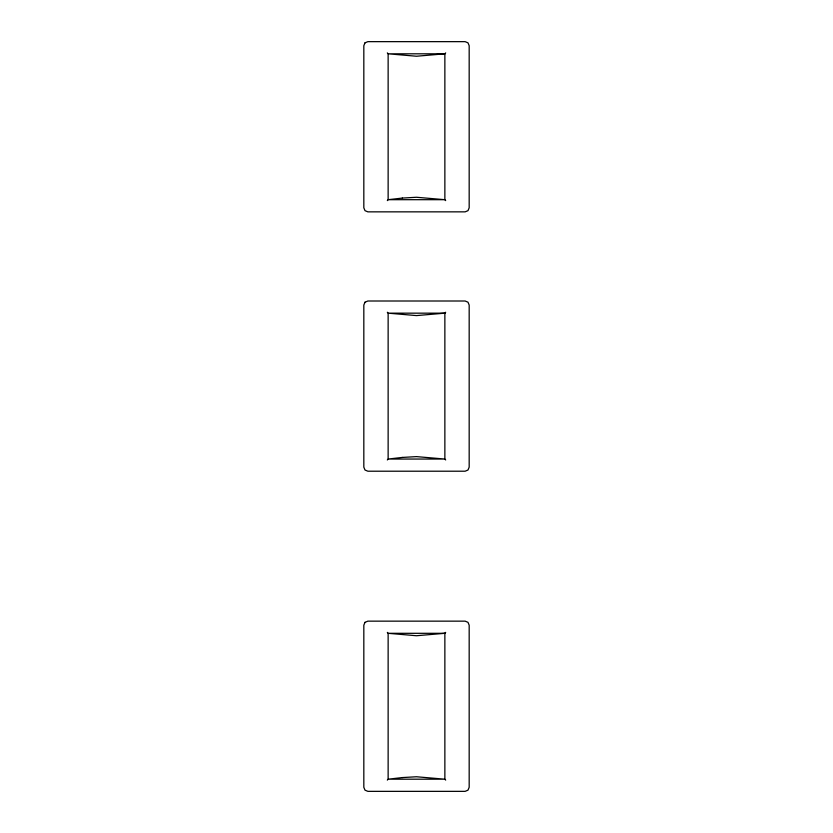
<?xml version="1.0" encoding="UTF-8"?>
<svg xmlns="http://www.w3.org/2000/svg" width="833" height="833" viewBox="0 0 833 833"><rect width="100%" height="100%" fill="white"/><g stroke="black" fill="none" stroke-linecap="round" stroke-linejoin="round"><path stroke-width="1.25" d="M445.676 52.895L444.864 53.812L444.864 199.691L445.676 200.607M387.324 200.607L388.136 199.691L388.136 53.812L387.324 52.895M445.676 312.25L444.864 313.166L444.864 459.045L445.676 459.962M387.324 459.962L388.136 459.045L388.136 313.166L387.324 312.25M445.676 632.393L444.864 633.309L444.864 779.188L445.676 780.105M387.324 780.105L388.136 779.188L388.136 633.309L387.324 632.393M365.01 42.837L363.823 45.7L363.823 207.802L365.01 210.666L367.874 211.853L465.126 211.853L467.99 210.666L469.177 207.802L469.177 45.7L467.99 42.837L465.126 41.65L367.874 41.65L365.01 42.837M365.01 302.192L363.823 305.055L363.823 467.157L365.01 470.02L367.874 471.207L465.126 471.207L467.99 470.02L469.177 467.157L469.177 305.055L467.99 302.192L465.126 301.005L367.874 301.005L365.01 302.192M365.01 622.334L363.823 625.198L363.823 787.3L365.01 790.163L367.874 791.35L465.126 791.35L467.99 790.163L469.177 787.3L469.177 625.198L467.99 622.334L465.126 621.147L367.874 621.147L365.01 622.334M444.864 53.812L416.5 56.238L388.136 53.812L444.864 53.812M402.318 198.077L388.136 199.691L444.864 199.691L416.5 197.265L402.318 198.077M444.864 313.166L416.5 315.592L388.136 313.166L444.864 313.166M402.318 457.432L388.136 459.045L444.864 459.045L416.5 456.619L402.318 457.432M444.864 633.309L416.5 635.735L388.136 633.309L444.864 633.309M402.318 777.574L388.136 779.188L444.864 779.188L416.5 776.762L402.318 777.574"/></g></svg>
